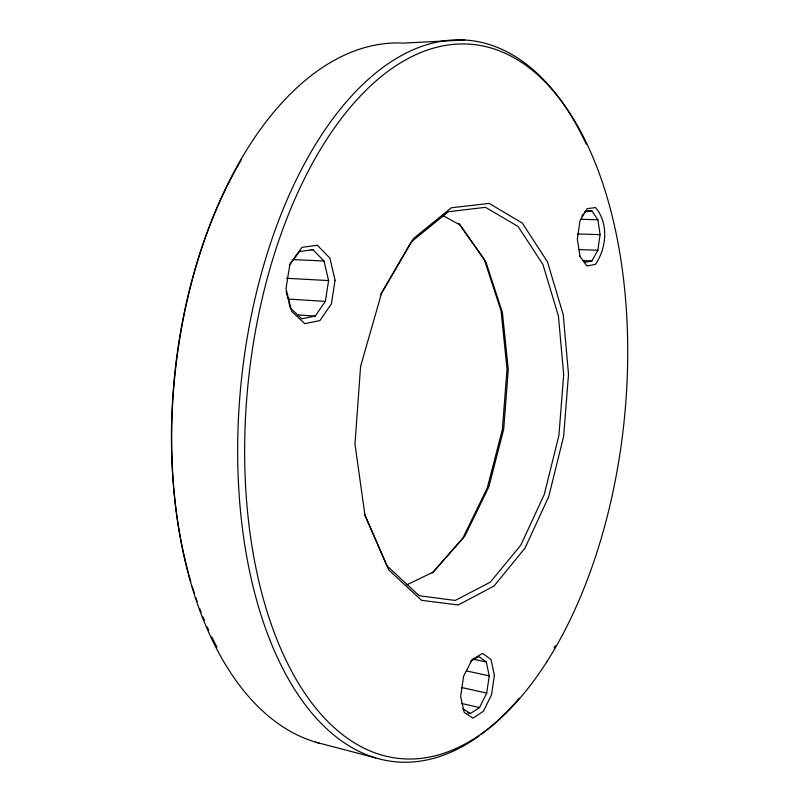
<?xml version="1.0" encoding="UTF-8"?>
<svg xmlns="http://www.w3.org/2000/svg" width="800" height="800" viewBox="0 0 800 800"><rect width="100%" height="100%" fill="white"/><g stroke="black" fill="none" stroke-linecap="round" stroke-linejoin="round"><path stroke-width="1.2" d="M584.37 262.45L591.87 260.97L597.85 250.25L600.09 234.63L597.89 219.73L591.9 210.92L586.98 210.82M467.88 712.99L470.31 713.55L479.52 707.58L486.71 693.1L489.23 675.85L486.3 661.95L478.78 656.49L470.53 661.39M288.48 300.87L290.25 307.95L301.8 318.76L315.17 316.11L325.34 301.4L328.6 280.57L324 261L312.87 249.7L310.41 249.6M581.88 216.25L583.12 214.1M380.5 294.65L411.27 241.87L448.35 211.74L485.44 207.32L518.03 226.43L542.92 264.43L558.44 316.12L563.68 374.62L558.91 435.47L544.26 494.48L520.88 545.03L490.33 582.13L455.23 600.45L419.22 595.74L387.07 565.92L364.26 513.46M289.39 265.3L299.36 251.56L312.87 249.7M432.23 572.99L462.79 538.18L487.25 488.09L502.39 429.48L507.03 369.01L501.06 310.81L484.21 259.29L458.94 223.36M406.87 584.79L433.29 572.06L464.83 536.12L488.84 486.9L503.71 429.29L508.28 369.79L502.42 312.56L485.9 261.98L459.75 224.82L442.76 215.47M584.35 211.96L591.9 210.92M464.65 40L403.13 43.1A353.23 198.62 -84.1 0 0 176.11 364.39A353.23 198.62 -84.1 0 0 319.31 743.18M580.4 219.31L597.89 219.73M577.69 233.96L600.09 234.63M579.18 249.58L597.85 250.25M583.12 260.61L591.87 260.97M292.87 259.58L324 261M286.43 278.28L328.6 280.57M288.14 299.04L325.34 301.4M297.76 314.88L315.17 316.11M473.03 659.16L486.3 661.95M466.4 670.92L489.23 675.85M461.48 687.48L486.71 693.1M461.44 703.43L479.52 707.58M315.66 742.16L375.76 757.93M462.55 708.51L470.31 713.55M579.57 255.81L587.01 266.03L595.49 264.31C606.7 248.05 608.8 223.22 595.54 207.56L587.01 208.7L579.98 220.87L577.34 239.12L580.01 256.35M286.13 291.44L287.89 298.51M217.02 647.22A348.65 196.59 -84.1 0 1 211.79 636.91M208.77 630.45A348.65 196.59 -84.1 0 1 207.29 627.15M204.4 620.4A348.65 196.59 -84.1 0 1 202.99 616.96M201.16 612.3A348.65 196.59 -84.1 0 1 199.81 608.76M197.2 601.56A348.65 196.59 -84.1 0 1 195.94 597.9M194.3 592.97A348.65 196.59 -84.1 0 1 192.33 586.72M190.81 581.66A348.65 196.59 -84.1 0 1 189 575.26M188.3 572.68A348.65 196.59 -84.1 0 1 241.23 160.01M479.2 735.89A362.59 191.67 -84.1 0 1 251.62 580.53A362.59 191.67 -84.1 0 1 335.86 114.74A362.59 191.67 -84.1 0 1 586.23 144.1M555.31 645.68A362.59 191.67 -84.1 0 1 554.05 647.89M519.21 698.23A362.59 191.67 -84.1 0 1 481.11 734.5M360.59 366.42L354.97 444.11L364.95 515.23L388.76 570L421.56 600.33L458.25 604.96L493.97 586.09L525.02 548.13L548.76 496.53L563.64 436.35L568.51 374.35L563.24 314.72L547.52 261.93L522.28 223.06L489.16 203.41L451.37 207.77L413.54 238.46L381.46 293.51L360.59 366.42M494.37 675.34L491.52 694.87L483.4 711.31L472.99 718.13L464.2 712.44L460.63 696.43L463.6 676.21L472.09 659.6L482.59 653.37L491.07 659.6L494.37 675.34M335.07 280.3L331.38 303.87L319.91 320.58L304.79 323.65L291.69 311.41L286 288.64L289.91 264.04L302.04 247.32L317.34 245.26L329.9 258.14L335.07 280.3M546.99 661.54A358.92 188.96 -84.1 0 0 516.1 58.95A358.92 188.96 -84.1 0 0 245.48 483.95A358.92 188.96 -84.1 0 0 546.99 661.54"/></g></svg>
